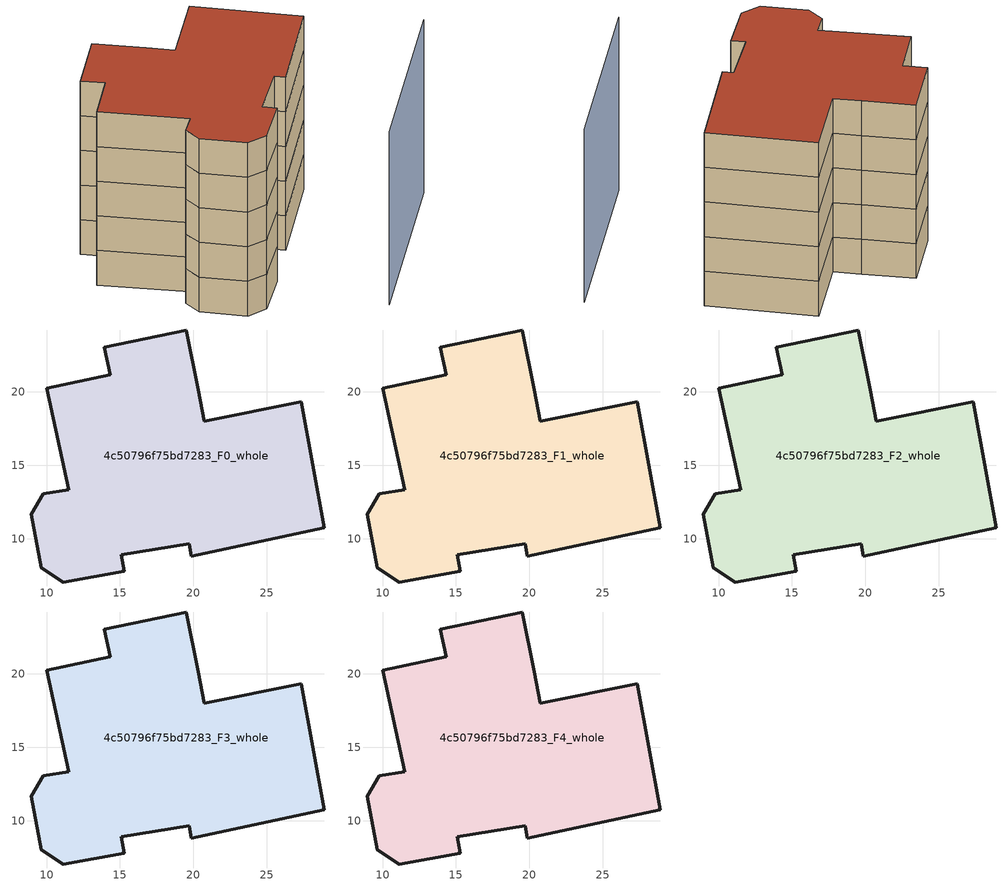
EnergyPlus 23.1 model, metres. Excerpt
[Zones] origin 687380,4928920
4c50796f75bd7283_F0_whole
 floor ground (EU_floor_Construction): 27.33,19.32 28.9,10.74 19.84,8.81 19.7,9.66 15.07,8.91 15.29,7.78 11.14,7.05 9.64,8.01 8.96,11.65 9.77,13.05 11.51,13.32 10.02,20.25 14.32,21.17 13.92,23.02 19.5,24.2 20.32,20.13 20.75,17.99 z0
 wall outside (EU_wall_Construction): 14.32,21.17 10.02,20.25 11.51,13.32 9.77,13.05 8.96,11.65 9.64,8.01 11.14,7.05 15.29,7.78 15.07,8.91 19.7,9.66 19.84,8.81 28.9,10.74 27.33,19.32 20.75,17.99 20.32,20.13 19.5,24.2 13.92,23.02 14.32,21.17 z0:3
4c50796f75bd7283_F1_whole
 floor to 4c50796f75bd7283_F0_whole (EU_floor_Construction): 27.33,19.32 28.9,10.74 19.84,8.81 19.7,9.66 15.07,8.91 15.29,7.78 11.14,7.05 9.64,8.01 8.96,11.65 9.77,13.05 11.51,13.32 10.02,20.25 14.32,21.17 13.92,23.02 19.5,24.2 20.32,20.13 20.75,17.99 z3
 wall outside (EU_wall_Construction): 14.32,21.17 10.02,20.25 11.51,13.32 9.77,13.05 8.96,11.65 9.64,8.01 11.14,7.05 15.29,7.78 15.07,8.91 19.7,9.66 19.84,8.81 28.9,10.74 27.33,19.32 20.75,17.99 20.32,20.13 19.5,24.2 13.92,23.02 14.32,21.17 z3:6
4c50796f75bd7283_F2_whole
 floor to 4c50796f75bd7283_F1_whole (EU_floor_Construction): 27.33,19.32 28.9,10.74 19.84,8.81 19.7,9.66 15.07,8.91 15.29,7.78 11.14,7.05 9.64,8.01 8.96,11.65 9.77,13.05 11.51,13.32 10.02,20.25 14.32,21.17 13.92,23.02 19.5,24.2 20.32,20.13 20.75,17.99 z6
 wall outside (EU_wall_Construction): 14.32,21.17 10.02,20.25 11.51,13.32 9.77,13.05 8.96,11.65 9.64,8.01 11.14,7.05 15.29,7.78 15.07,8.91 19.7,9.66 19.84,8.81 28.9,10.74 27.33,19.32 20.75,17.99 20.32,20.13 19.5,24.2 13.92,23.02 14.32,21.17 z6:9
4c50796f75bd7283_F3_whole
 floor to 4c50796f75bd7283_F2_whole (EU_floor_Construction): 27.33,19.32 28.9,10.74 19.84,8.81 19.7,9.66 15.07,8.91 15.29,7.78 11.14,7.05 9.64,8.01 8.96,11.65 9.77,13.05 11.51,13.32 10.02,20.25 14.32,21.17 13.92,23.02 19.5,24.2 20.32,20.13 20.75,17.99 z9
 wall outside (EU_wall_Construction): 14.32,21.17 10.02,20.25 11.51,13.32 9.77,13.05 8.96,11.65 9.64,8.01 11.14,7.05 15.29,7.78 15.07,8.91 19.7,9.66 19.84,8.81 28.9,10.74 27.33,19.32 20.75,17.99 20.32,20.13 19.5,24.2 13.92,23.02 14.32,21.17 z9:12
4c50796f75bd7283_F4_whole
 floor to 4c50796f75bd7283_F3_whole (EU_floor_Construction): 27.33,19.32 28.9,10.74 19.84,8.81 19.7,9.66 15.07,8.91 15.29,7.78 11.14,7.05 9.64,8.01 8.96,11.65 9.77,13.05 11.51,13.32 10.02,20.25 14.32,21.17 13.92,23.02 19.5,24.2 20.32,20.13 20.75,17.99 z12
 wall outside (EU_wall_Construction): 14.32,21.17 10.02,20.25 11.51,13.32 9.77,13.05 8.96,11.65 9.64,8.01 11.14,7.05 15.29,7.78 15.07,8.91 19.7,9.66 19.84,8.81 28.9,10.74 27.33,19.32 20.75,17.99 20.32,20.13 19.5,24.2 13.92,23.02 14.32,21.17 z12:15
 roof outside (EU_roof_Construction): 28.9,10.74 27.33,19.32 20.75,17.99 20.32,20.13 19.5,24.2 13.92,23.02 14.32,21.17 10.02,20.25 11.51,13.32 9.77,13.05 8.96,11.65 9.64,8.01 11.14,7.05 15.29,7.78 15.07,8.91 19.7,9.66 19.84,8.81 z15
shading: 14.9,-1.32 31.57,2.14 z0:15
[Building]
EU S2 Campaign: North Axis=0; Terrain=City; Solar Distribution=FullExterior
[Site:Location]
Bologna: Latitude=44.5; Longitude=11.25; Time Zone=1; Elevation=37
[SizingPeriod:WeatherFileDays]
AnnualSizingPeriod: Begin Month=1; Begin Day of Month=1; End Month=12; End Day of Month=31; Day of Week for Start Day=Monday; Use Weather File Daylight Saving Period=No; Use Weather File Rain and Snow Indicators=No
[MATERIAL]
EU_InternalMass_Material: Roughness=MediumRough; Thickness=0.1; Conductivity=1; Density=1800; Specific Heat=900; Thermal Absorptance=0.9; Solar Absorptance=0.7; Visible Absorptance=0.7
[MATERIAL:NOMASS] Roughness=MediumRough; Thermal Absorptance=0.9; Solar Absorptance=0.7; Visible Absorptance=0.7
Name | Thermal Resistance
EU_wall_NoMass | 0.905828
EU_roof_NoMass | 0.37593
EU_floor_NoMass | 0.67114
[CONSTRUCTION]
EU_wall_Construction: EU_wall_NoMass
EU_roof_Construction: EU_roof_NoMass
EU_floor_Construction: EU_floor_NoMass
EU_InternalMass_Construction: EU_InternalMass_Material
[ZONE] Type=1; Multiplier=1; Ceiling Height=autocalculate; Floor Area=autocalculate; Part of Total Floor Area=Yes
Name | Volume
4c50796f75bd7283_F0_whole | 638.557
4c50796f75bd7283_F1_whole; 4c50796f75bd7283_F2_whole; 4c50796f75bd7283_F3_whole; 4c50796f75bd7283_F4_whole | 638.558
[INTERNALMASS] Construction=EU_InternalMass_Construction; Surface Area=212.853
Name | Zone or ZoneList
4c50796f75bd7283_F0_whole_EU_InternalMass | 4c50796f75bd7283_F0_whole
4c50796f75bd7283_F1_whole_EU_InternalMass | 4c50796f75bd7283_F1_whole
4c50796f75bd7283_F2_whole_EU_InternalMass | 4c50796f75bd7283_F2_whole
4c50796f75bd7283_F3_whole_EU_InternalMass | 4c50796f75bd7283_F3_whole
4c50796f75bd7283_F4_whole_EU_InternalMass | 4c50796f75bd7283_F4_whole
[OTHEREQUIPMENT] Fuel Type=Electricity; Design Level Calculation Method=Watts/Area; Power per Zone Floor Area=1; Fraction Latent=0; Fraction Radiant=0; Fraction Lost=0; Carbon Dioxide Generation Rate=0; EndUse Subcategory=EU_Step8_InternalGains
Name | Zone or ZoneList or Space or SpaceList | Schedule
EU_Step8_InternalGain_4c50796f75bd7283_F0_whole_f000 | 4c50796f75bd7283_F0_whole | EU_Step8_GainSchedule_4c50796f75bd7283_F0_whole_f000
EU_Step8_InternalGain_4c50796f75bd7283_F1_whole_f000 | 4c50796f75bd7283_F1_whole | EU_Step8_GainSchedule_4c50796f75bd7283_F1_whole_f000
EU_Step8_InternalGain_4c50796f75bd7283_F2_whole_f000 | 4c50796f75bd7283_F2_whole | EU_Step8_GainSchedule_4c50796f75bd7283_F2_whole_f000
EU_Step8_InternalGain_4c50796f75bd7283_F3_whole_f000 | 4c50796f75bd7283_F3_whole | EU_Step8_GainSchedule_4c50796f75bd7283_F3_whole_f000
EU_Step8_InternalGain_4c50796f75bd7283_F4_whole_f000 | 4c50796f75bd7283_F4_whole | EU_Step8_GainSchedule_4c50796f75bd7283_F4_whole_f000
[ZONEVENTILATION:DESIGNFLOWRATE] Schedule=EU_AlwaysOn; Design Flow Rate Calculation Method=AirChanges/Hour; Air Changes per Hour=0.73129; Ventilation Type=Natural; Fan Pressure Rise=0; Fan Total Efficiency=1; Constant Term Coefficient=1; Temperature Term Coefficient=0; Velocity Term Coefficient=0; Velocity Squared Term Coefficient=0; Minimum Indoor Temperature=-100; Maximum Indoor Temperature=100; Delta Temperature=-100; Minimum Outdoor Temperature=-100; Maximum Outdoor Temperature=100; Maximum Wind Speed=40
Name | Zone or ZoneList or Space or SpaceList
EU_ConstantAir_4c50796f75bd7283_F0_whole | 4c50796f75bd7283_F0_whole
EU_ConstantAir_4c50796f75bd7283_F1_whole | 4c50796f75bd7283_F1_whole
EU_ConstantAir_4c50796f75bd7283_F2_whole | 4c50796f75bd7283_F2_whole
EU_ConstantAir_4c50796f75bd7283_F3_whole | 4c50796f75bd7283_F3_whole
EU_ConstantAir_4c50796f75bd7283_F4_whole | 4c50796f75bd7283_F4_whole
[HVACTEMPLATE:THERMOSTAT] Constant Heating Setpoint=20; Constant Cooling Setpoint=50
EU_HeatOnly_4c50796f75bd7283_F0_whole; EU_HeatOnly_4c50796f75bd7283_F1_whole; EU_HeatOnly_4c50796f75bd7283_F2_whole; EU_HeatOnly_4c50796f75bd7283_F3_whole; EU_HeatOnly_4c50796f75bd7283_F4_whole
[HVACTEMPLATE:ZONE:IDEALLOADSAIRSYSTEM] System Availability Schedule=EU_AlwaysOn; Maximum Heating Supply Air Temperature=50; Minimum Cooling Supply Air Temperature=13; Maximum Heating Supply Air Humidity Ratio=0.0156; Minimum Cooling Supply Air Humidity Ratio=0.0077; Heating Limit=NoLimit; Cooling Limit=NoLimit; Heating Availability Schedule=EU_AlwaysOn; Cooling Availability Schedule=EU_CoolingOff; Dehumidification Control Type=ConstantSensibleHeatRatio; Cooling Sensible Heat Ratio=0.7; Dehumidification Setpoint=60; Humidification Control Type=None; Humidification Setpoint=30; Outdoor Air Method=None; Outdoor Air Flow Rate per Person=0.00944; Outdoor Air Flow Rate per Zone Floor Area=0; Outdoor Air Flow Rate per Zone=0; Demand Controlled Ventilation Type=None; Outdoor Air Economizer Type=NoEconomizer; Heat Recovery Type=None; Sensible Heat Recovery Effectiveness=0.7; Latent Heat Recovery Effectiveness=0.65
Name | Template Thermostat
4c50796f75bd7283_F0_whole | EU_HeatOnly_4c50796f75bd7283_F0_whole
4c50796f75bd7283_F1_whole | EU_HeatOnly_4c50796f75bd7283_F1_whole
4c50796f75bd7283_F2_whole | EU_HeatOnly_4c50796f75bd7283_F2_whole
4c50796f75bd7283_F3_whole | EU_HeatOnly_4c50796f75bd7283_F3_whole
4c50796f75bd7283_F4_whole | EU_HeatOnly_4c50796f75bd7283_F4_whole
[SIZING:ZONE] Zone Cooling Design Supply Air Temperature Input Method=SupplyAirTemperature; Zone Cooling Design Supply Air Temperature=13; Zone Heating Design Supply Air Temperature Input Method=SupplyAirTemperature; Zone Heating Design Supply Air Temperature=50; Zone Cooling Design Supply Air Humidity Ratio=0.008; Zone Heating Design Supply Air Humidity Ratio=0.008; Cooling Design Air Flow Method=DesignDay; Cooling Design Air Flow Rate=0; Cooling Minimum Air Flow per Zone Floor Area=0.000762; Cooling Minimum Air Flow=0; Cooling Minimum Air Flow Fraction=0.2; Heating Design Air Flow Method=DesignDay; Heating Design Air Flow Rate=0; Heating Maximum Air Flow per Zone Floor Area=0.002032; Heating Maximum Air Flow=0.141576; Heating Maximum Air Flow Fraction=0.3; Account for Dedicated Outdoor Air System=No; Dedicated Outdoor Air System Control Strategy=NeutralSupplyAir; Dedicated Outdoor Air Low Setpoint Temperature for Design=autosize; Dedicated Outdoor Air High Setpoint Temperature for Design=autosize; Zone Load Sizing Method=Sensible Load Only No Latent Load; Zone Latent Cooling Design Supply Air Humidity Ratio Input Method=HumidityRatioDifference; Zone Cooling Design Supply Air Humidity Ratio Difference=0.005; Zone Latent Heating Design Supply Air Humidity Ratio Input Method=HumidityRatioDifference; Zone Humidification Design Supply Air Humidity Ratio Difference=0.005
4c50796f75bd7283_F0_whole; 4c50796f75bd7283_F1_whole; 4c50796f75bd7283_F2_whole; 4c50796f75bd7283_F3_whole; 4c50796f75bd7283_F4_whole
[SCHEDULE:CONSTANT]
Name | Hourly Value
EU_AlwaysOn | 1
EU_CoolingOff | 0
[SCHEDULE:FILE] Column Number=1; Rows to Skip at Top=0; Number of Hours of Data=8760; Column Separator=Comma; Interpolate to Timestep=No; Minutes per Item=60; Adjust Schedule for Daylight Savings=Yes
Name | File
EU_Step8_GainSchedule_4c50796f75bd7283_F0_whole_f000 | ../../schedules/4c50796f75bd7283/4c50796f75bd7283_F0_whole_f000_gain.csv
EU_Step8_GainSchedule_4c50796f75bd7283_F1_whole_f000 | ../../schedules/4c50796f75bd7283/4c50796f75bd7283_F1_whole_f000_gain.csv
EU_Step8_GainSchedule_4c50796f75bd7283_F2_whole_f000 | ../../schedules/4c50796f75bd7283/4c50796f75bd7283_F2_whole_f000_gain.csv
EU_Step8_GainSchedule_4c50796f75bd7283_F3_whole_f000 | ../../schedules/4c50796f75bd7283/4c50796f75bd7283_F3_whole_f000_gain.csv
EU_Step8_GainSchedule_4c50796f75bd7283_F4_whole_f000 | ../../schedules/4c50796f75bd7283/4c50796f75bd7283_F4_whole_f000_gain.csv
